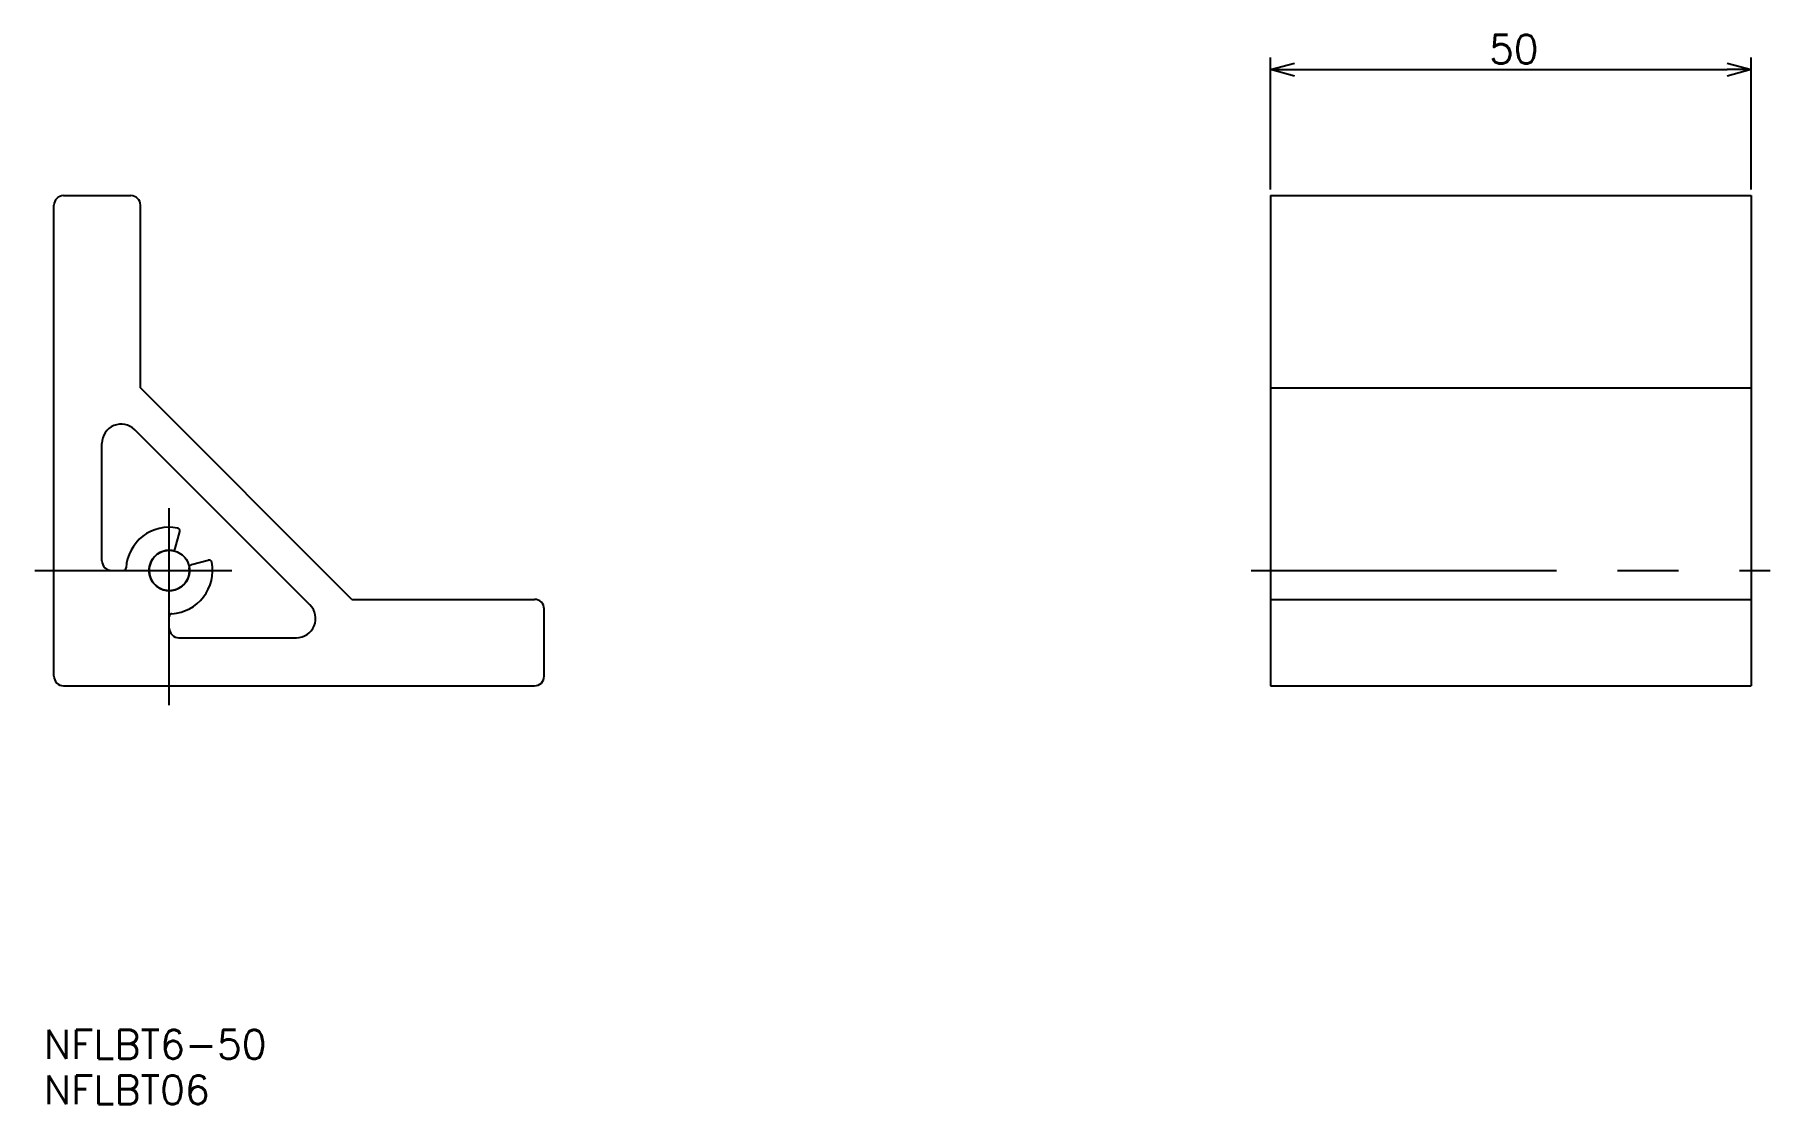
# Model space of a CAD drawing. Extents: x -14 to 167, y -56 to 56.
import ezdxf

# ---------------------------------------------------------------- set-up
doc = ezdxf.new("R2010")
doc.units = 0
doc.header["$PDMODE"] = 35
doc.linetypes.add('CENTER', pattern=[50.8, 31.75, -6.35, 6.35, -6.35])
doc.linetypes.add('PHANTOM', pattern=[63.5, 31.75, -6.35, 6.35, -6.35, 6.35, -6.35])
doc.layers.get('0').update_dxf_attribs({"linetype": 'CONTINUOUS'})
doc.layers.get('DEFPOINTS').update_dxf_attribs({"linetype": 'CONTINUOUS'})
doc.layers.add('CENTER', color=1, linetype='CENTER')
doc.styles.get("Standard").update_dxf_attribs({"font": 'txt.shx', "height": 3, "bigfont": 'bigfont.shx'})
doc.dimstyles.get("Standard").update_dxf_attribs({"dimtxt": 2.5, "dimasz": 2.5, "dimexe": 1.25, "dimexo": 0.625, "dimtad": 1, "dimcen": 2.5, "dimazin": 3, "dimtfac": 1, "dimtmove": 0, "dimatfit": 3})

# ---------------------------------------------------------------- blocks, each defined once
blk = doc.blocks.new('*U15')
at = {"color": 7, "linetype": 'CONTINUOUS'}
blk.add_text('NFLBT6-50', height=3, dxfattribs=at).set_placement((-13.03, -50.8))
blk = doc.blocks.new('*U16')
at = {"color": 7, "linetype": 'CONTINUOUS'}
blk.add_text('NFLBT06', height=3, dxfattribs=at).set_placement((-13.03, -55.53))
blk = doc.blocks.new('_OPEN30')
at = {"color": 0, "linetype": 'BYBLOCK'}
for p, q in [((-1, 0.268), (0, 0)), ((0, 0), (-1, -0.268)), ((0, 0), (-1, 0))]:
    blk.add_line(p, q, dxfattribs=at)
blk = doc.blocks.new('*U17')
at = {"color": 137, "linetype": 'CONTINUOUS'}
blk.add_text('50', height=3, dxfattribs=at).set_placement((137.31, 52.74))
blk = doc.blocks.new('*D14')
at = {"color": 137, "linetype": 'CONTINUOUS'}
for p, q in [((114.56, 39.62), (114.56, 53.36)), ((164.56, 39.62), (164.56, 53.36)), ((117.06, 52.11), (162.06, 52.11))]:
    blk.add_line(p, q, dxfattribs=at)
at = {"layer": 'DEFPOINTS', "color": 0, "linetype": 'CONTINUOUS'}
for p in [(164.56, 52.11), (114.56, 39), (164.56, 39)]:
    blk.add_point(p, dxfattribs=at)
at = {"color": 7, "linetype": 'CONTINUOUS'}
blk.add_blockref('*U17', (0, 0), dxfattribs=at)
at = {"color": 137, "linetype": 'CONTINUOUS', "xscale": 2.5, "yscale": 2.5, "zscale": 2.5, "rotation": 180}
blk.add_blockref('_OPEN30', (114.56, 52.11), dxfattribs=at)
at = {"color": 137, "linetype": 'CONTINUOUS', "xscale": 2.5, "yscale": 2.5, "zscale": 2.5}
blk.add_blockref('_OPEN30', (164.56, 52.11), dxfattribs=at)

msp = doc.modelspace()

# ---------------------------------------------------------------- linework, layer by layer
at = {"color": 7, "linetype": 'CONTINUOUS'}
for p, q in [((-12, -11), (-12, 38)), ((-11, 39), (-4, 39)), ((-3, 19), (-3, 38)), ((114.561, 39), (164.561, 39)), ((114.561, 39), (114.561, -12)), ((164.561, 39), (164.561, -12)), ((19, -3), (-3, 19)), ((114.561, 19), (164.561, 19)), ((14.636, -3.586), (-3.586, 14.636)), ((-7, 1), (-7, 13.222)), ((0.616, 2.3), (1.084, 4.047)), ((-6, 0), (-4.791, 0)), ((2.3, 0.616), (4.047, 1.084)), ((19, -3), (38, -3)), ((114.561, -3), (164.561, -3)), ((0, -6), (0, -4.791)), ((39, -11), (39, -4)), ((1, -7), (13.222, -7)), ((7.611, -7), (10.858, -7)), ((-11, -12), (38, -12)), ((7.611, -12), (10.858, -12)), ((114.561, -12), (164.561, -12))]:
    msp.add_line(p, q, dxfattribs=at)
at = {"color": 3, "linetype": 'PHANTOM'}
msp.add_circle((0, 0), 2.1, dxfattribs=at)
at = {"color": 7, "linetype": 'CONTINUOUS'}
for centre, radius, start, end in [((-11, 38), 1, 90, 180), ((-4, 38), 1, 0, 90), ((-5, 13.222), 2, 45, 180), ((0, 0), 4.5, 79.09604, 176.41668), ((0.794, 4.124), 0.3, 345, 79.09604), ((0, 0), 2.1, 82.18076, 7.81924), ((0.327, 2.378), 0.3, 262.18076, 345), ((-6, 1), 1, 180, 270), ((-4.791, 0.3), 0.3, 270, 356.41668), ((0, 0), 4.5, 273.58332, 10.90396), ((2.378, 0.327), 0.3, 105, 187.81924), ((4.124, 0.794), 0.3, 10.90396, 105), ((13.222, -5), 2, 270, 45), ((38, -4), 1, 0, 90), ((0.3, -4.791), 0.3, 93.58332, 180), ((1, -6), 1, 180, 270), ((-11, -11), 1, 180, 270), ((38, -11), 1, 270, 0)]:
    msp.add_arc(centre, radius, start, end, dxfattribs=at)
at = {"layer": 'CENTER', "color": 1, "linetype": 'CENTER'}
for p, q in [((0, -14), (0, 6.5)), ((-14, 0), (6.5, 0)), ((112.561, 0), (166.561, 0))]:
    msp.add_line(p, q, dxfattribs=at)

# ---------------------------------------------------------------- block references
at = {"color": 7, "linetype": 'CONTINUOUS'}
for name in ['*U15', '*U16']:
    msp.add_blockref(name, (0, 0), dxfattribs=at)

# ---------------------------------------------------------------- dimensions: what is measured, and where the dimension line sits
dim = msp.add_linear_dim(base=(164.561, 52.115), p1=(114.561, 39), p2=(164.561, 39), dimstyle='Standard', dxfattribs=at)
dim.commit()
dim.dimension.update_dxf_attribs({"geometry": '*D14', "text_midpoint": (139.561, 54.24)})

doc.saveas('drawing.dxf')
